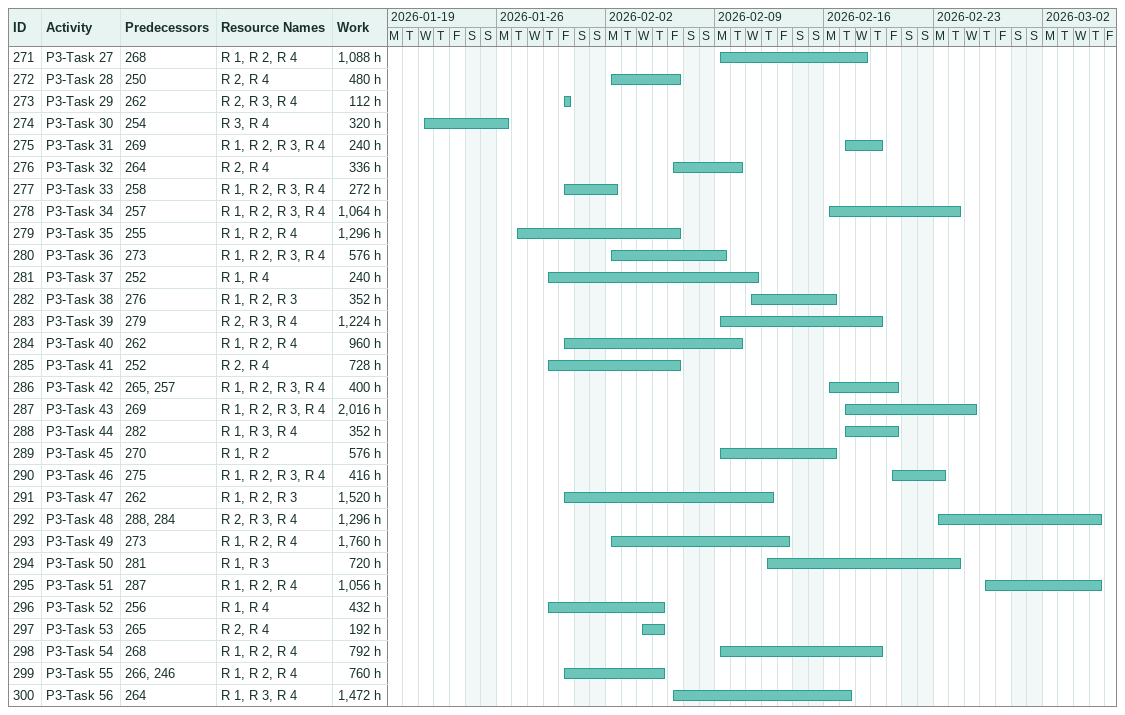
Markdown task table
| ID | Task | Start | Finish | Predecessors | Resources | Work (h) |
|---|---|---|---|---|---|---|
| 271 | P3-Task 27 | 2026-02-09 | 2026-02-18 | 268 | R 1, R 2, R 4 | 1088 |
| 272 | P3-Task 28 | 2026-02-02 | 2026-02-06 | 250 | R 2, R 4 | 480 |
| 273 | P3-Task 29 | 2026-01-30 | 2026-01-30 | 262 | R 2, R 3, R 4 | 112 |
| 274 | P3-Task 30 | 2026-01-21 | 2026-01-26 | 254 | R 3, R 4 | 320 |
| 275 | P3-Task 31 | 2026-02-17 | 2026-02-19 | 269 | R 1, R 2, R 3, R 4 | 240 |
| 276 | P3-Task 32 | 2026-02-06 | 2026-02-10 | 264 | R 2, R 4 | 336 |
| 277 | P3-Task 33 | 2026-01-30 | 2026-02-02 | 258 | R 1, R 2, R 3, R 4 | 272 |
| 278 | P3-Task 34 | 2026-02-16 | 2026-02-24 | 257 | R 1, R 2, R 3, R 4 | 1064 |
| 279 | P3-Task 35 | 2026-01-27 | 2026-02-06 | 255 | R 1, R 2, R 4 | 1296 |
| 280 | P3-Task 36 | 2026-02-02 | 2026-02-09 | 273 | R 1, R 2, R 3, R 4 | 576 |
| 281 | P3-Task 37 | 2026-01-29 | 2026-02-11 | 252 | R 1, R 4 | 240 |
| 282 | P3-Task 38 | 2026-02-11 | 2026-02-16 | 276 | R 1, R 2, R 3 | 352 |
| 283 | P3-Task 39 | 2026-02-09 | 2026-02-19 | 279 | R 2, R 3, R 4 | 1224 |
| 284 | P3-Task 40 | 2026-01-30 | 2026-02-10 | 262 | R 1, R 2, R 4 | 960 |
| 285 | P3-Task 41 | 2026-01-29 | 2026-02-06 | 252 | R 2, R 4 | 728 |
| 286 | P3-Task 42 | 2026-02-16 | 2026-02-20 | 265, 257 | R 1, R 2, R 3, R 4 | 400 |
| 287 | P3-Task 43 | 2026-02-17 | 2026-02-25 | 269 | R 1, R 2, R 3, R 4 | 2016 |
| 288 | P3-Task 44 | 2026-02-17 | 2026-02-20 | 282 | R 1, R 3, R 4 | 352 |
| 289 | P3-Task 45 | 2026-02-09 | 2026-02-16 | 270 | R 1, R 2 | 576 |
| 290 | P3-Task 46 | 2026-02-20 | 2026-02-23 | 275 | R 1, R 2, R 3, R 4 | 416 |
| 291 | P3-Task 47 | 2026-01-30 | 2026-02-12 | 262 | R 1, R 2, R 3 | 1520 |
| 292 | P3-Task 48 | 2026-02-23 | 2026-03-05 | 288, 284 | R 2, R 3, R 4 | 1296 |
| 293 | P3-Task 49 | 2026-02-02 | 2026-02-13 | 273 | R 1, R 2, R 4 | 1760 |
| 294 | P3-Task 50 | 2026-02-12 | 2026-02-24 | 281 | R 1, R 3 | 720 |
| 295 | P3-Task 51 | 2026-02-26 | 2026-03-05 | 287 | R 1, R 2, R 4 | 1056 |
| 296 | P3-Task 52 | 2026-01-29 | 2026-02-05 | 256 | R 1, R 4 | 432 |
| 297 | P3-Task 53 | 2026-02-04 | 2026-02-05 | 265 | R 2, R 4 | 192 |
| 298 | P3-Task 54 | 2026-02-09 | 2026-02-19 | 268 | R 1, R 2, R 4 | 792 |
| 299 | P3-Task 55 | 2026-01-30 | 2026-02-05 | 266, 246 | R 1, R 2, R 4 | 760 |
| 300 | P3-Task 56 | 2026-02-06 | 2026-02-17 | 264 | R 1, R 3, R 4 | 1472 |
